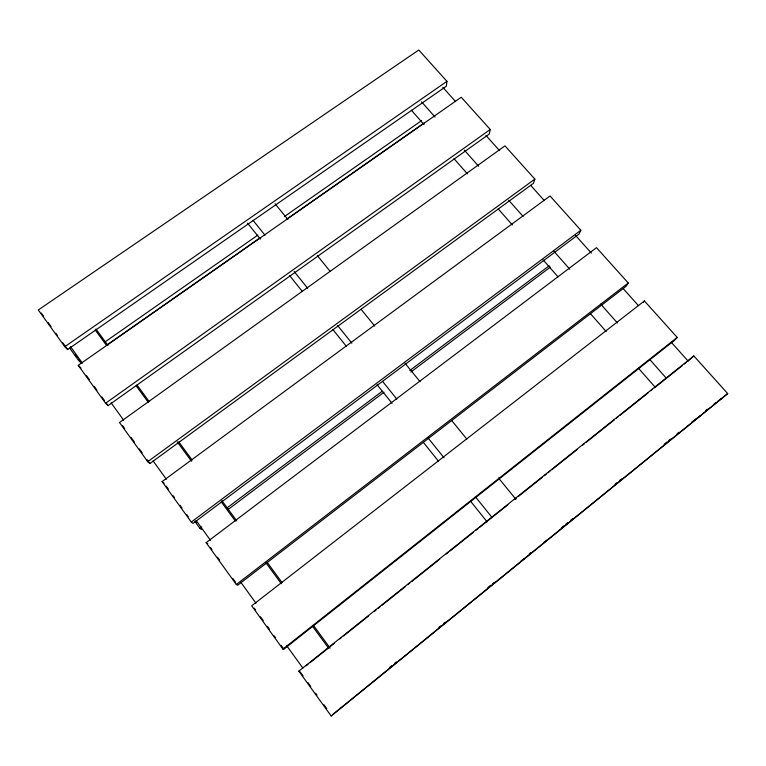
<?xml version="1.0" encoding="UTF-8"?>
<svg xmlns="http://www.w3.org/2000/svg" width="766" height="766" viewBox="0 0 766 766"><rect width="100%" height="100%" fill="white"/><g stroke="black" fill="none" stroke-linecap="round" stroke-linejoin="round"><path stroke-width="1.15" d="M446.951 81.33L446.358 86.204L67.647 349.526L64.784 346.682L38.3 309.962L418.782 50.001L446.951 81.33L64.784 346.682M490.25 129.483L489.273 134.021L108.111 405.616L105.584 403.251L78.237 365.334L461.237 97.225L490.25 129.483L105.584 403.251M534.86 179.11L533.481 183.285L149.897 463.526L147.733 461.678L119.486 422.516L504.976 145.866L534.86 179.11L147.733 461.678M580.848 230.26L579.039 234.042L193.07 523.37L191.289 522.067L162.095 481.584L550.036 195.981L580.848 230.26L191.289 522.067M628.264 282.999L626.004 286.369L237.699 585.224L236.33 584.506L206.131 542.644L596.494 247.657L628.264 282.999L236.33 584.506M643.191 302.56L644.407 300.952L677.192 337.423L674.444 340.343L283.86 649.195L282.932 649.118L251.688 605.801L644.407 300.952M331.171 715.999L727.7 393.6L693.852 355.951L298.826 671.15L331.171 715.999L331.63 715.406M693.852 355.951L688.136 360.958M389.884 667.205L391.732 665.702M394.509 663.442L396.357 661.939M438.889 627.373L440.737 625.87M443.504 623.62L445.352 622.116M487.885 587.551L490.652 585.291M492.509 583.797L494.357 582.294M529.296 553.895L531.106 552.42M561.421 527.774L564.197 525.514M566.045 524.011L567.903 522.508M570.68 520.258L572.528 518.745M615.088 484.15L616.946 482.647M619.713 480.387L621.571 478.884M664.132 444.29L666.908 442.03M668.756 440.527L670.614 439.023M677.087 433.757L678.935 432.254M705.543 410.633L707.363 409.149M332.492 714.707L547.489 539.915M548.389 539.178L727.7 393.6M306.141 665.798L308.009 664.304M309.876 662.81L334.158 643.44M339.759 638.968L341.626 637.475M343.494 635.981L368.714 615.854M374.315 611.383L376.183 609.899M378.05 608.405L379.926 606.911M381.794 605.427L405.137 586.794M407.943 584.554L409.81 583.06M411.677 581.576L439.694 559.209M446.233 554L448.1 552.506M449.968 551.013L473.321 532.38M476.117 530.149L477.994 528.655M479.861 527.161L507.877 504.804M514.417 499.585L516.284 498.092M518.151 496.607L542.433 477.228M544.3 475.734L546.168 474.25M548.035 472.756L549.902 471.262M551.769 469.769L576.99 449.652M582.591 445.18L584.458 443.686M586.325 442.193L614.351 419.835M616.218 418.341L618.085 416.857M619.953 415.364L647.969 393.006M650.774 390.765L652.642 389.281M654.509 387.788L682.525 365.43M684.392 363.936L686.269 362.442M282.932 649.118L677.192 337.423M194.985 521.56L199.878 528.329L201.784 526.893M226.602 508.241L382.177 391.292M409.848 370.485L549.193 265.745M228.268 509.38L384.063 392.192M410.825 372.056L550.371 267.085M713.95 404.094L715.856 402.667M717.752 401.24L721.562 398.387M691.775 422.066L699.837 416.053M105.038 341.923L257.893 235.066M284.349 216.577L421.53 120.674M106.656 345.198L260.392 237.584M286.838 219.076L423.933 123.115M543.822 542.318L547.479 539.81M521.167 560.769L524.863 558.299M298.826 671.15L299.602 671.016M206.131 542.644L207.787 543.755M199.878 528.329L201.496 529.517M162.095 481.584L164.135 483.26M78.237 365.334L80.995 368.025M442.796 87.305L455.579 101.572M485.931 135.438L499.509 150.596M530.656 185.353L544.243 200.51M575.39 235.267L591.362 253.096M623.313 288.753L638.49 305.691M671.236 342.239L688.012 360.949M421.568 101.821L435.05 117.045M464.378 150.165L478.654 166.279M508.777 200.299L523.044 216.414M553.962 251.325L569.818 269.23M600.736 304.15L617.386 322.946M649.894 359.656L666.535 378.452M411.371 110.218L423.991 124.552M453.96 158.6L467.365 173.834M498.13 208.783L512.32 224.917M543.075 259.856L558.06 276.88M590.394 313.62L606.174 331.544M638.509 368.283L655.064 387.098M275.051 203.727L287.882 219.478M317.335 255.614L330.165 271.375M361.131 309.368L374.718 326.048M404.927 363.113L420.027 381.64M451.739 420.563L466.839 439.1M498.551 478.022L515.92 499.327M252.991 220.273L264.979 235.172M294.182 271.49L307.664 288.255M337.624 325.502L351.853 343.197M382.569 381.372L396.798 399.067M428.251 438.181L443.983 457.733M475.437 496.847L491.916 517.328M247.581 223.184L260.306 239.049M289.5 275.454L302.225 291.319M332.923 329.591L346.395 346.385M377.083 384.656L392.058 403.328M423.502 442.528L438.468 461.199M470.659 501.328L487.128 521.866M95.961 329.045L107.987 345.437M136.99 384.953L149.016 401.336M178.727 441.819L192.161 460.136M221.872 500.619L236.732 520.861M267.142 562.301L282.003 582.543M313.83 625.918L330.108 648.084M95.156 329.935L106.484 345.38M136.214 385.911L148.25 402.313M177.272 441.886L191.433 461.189M221.163 501.72L235.315 521.024M265.754 562.522L281.333 583.749M312.48 626.215L328.758 648.409M70.529 346.692L82.422 363.151M111.118 402.839L123.709 420.266M153.104 460.921L166.404 479.315M196.498 520.947L210.487 540.308M240.581 581.93L255.978 603.225M286.771 645.824L302.867 668.086M75.049 354.514L77.098 357.349M78.467 359.244L81.196 363.027L78.582 360.422L69.639 348.032M195.263 520.89L196.651 522.805M41.374 313.112L43.442 315.985M48.287 322.697L51.054 326.527M55.889 333.239L57.278 335.154M62.802 342.823L67.647 349.526M86.558 375.733L89.335 379.591M94.208 386.342L96.985 390.191M101.859 396.941L104.636 400.79M106.723 403.682L108.111 405.616M122.589 425.685L124.695 428.596M130.996 437.329L134.5 442.183M139.393 448.972L142.198 452.859M147.101 459.648L149.897 463.526M166.203 486.123L168.271 488.986M173.087 495.669L174.466 497.584M179.981 505.225L182.049 508.088M186.875 514.771L188.254 516.686M210.564 547.613L211.962 549.538M217.525 557.255L219.612 560.147M232.835 578.474L235.612 582.332M254.293 608.214L255.662 610.119M260.478 616.793L263.226 620.604M267.353 626.32L269.421 629.183M274.228 635.857L275.607 637.762M281.112 645.384L283.86 649.195M300.301 671.983L303.077 675.842M307.961 682.592L310.737 686.451M315.611 693.211L317.009 695.135M323.97 704.787L326.756 708.655"/></g></svg>
